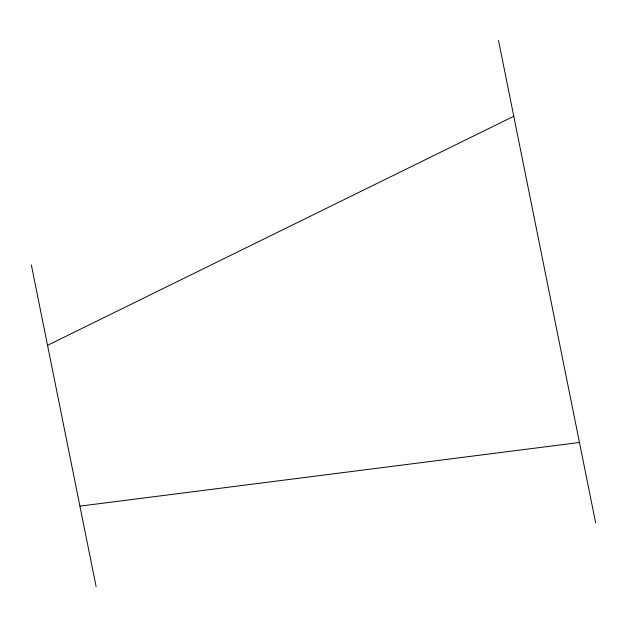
<?xml version="1.0" encoding="UTF-8"?>
<svg xmlns="http://www.w3.org/2000/svg" width="627" height="627" viewBox="0 0 627 627"><rect width="100%" height="100%" fill="white"/><g stroke="black" fill="none" stroke-linecap="round" stroke-linejoin="round"><path stroke-width="0.94" d="M47.542 345.336L513.779 116.261M79.919 506.138L579.458 442.474M498.512 40.457L595.65 522.871M31.35 264.931L96.103 586.543"/></g></svg>
